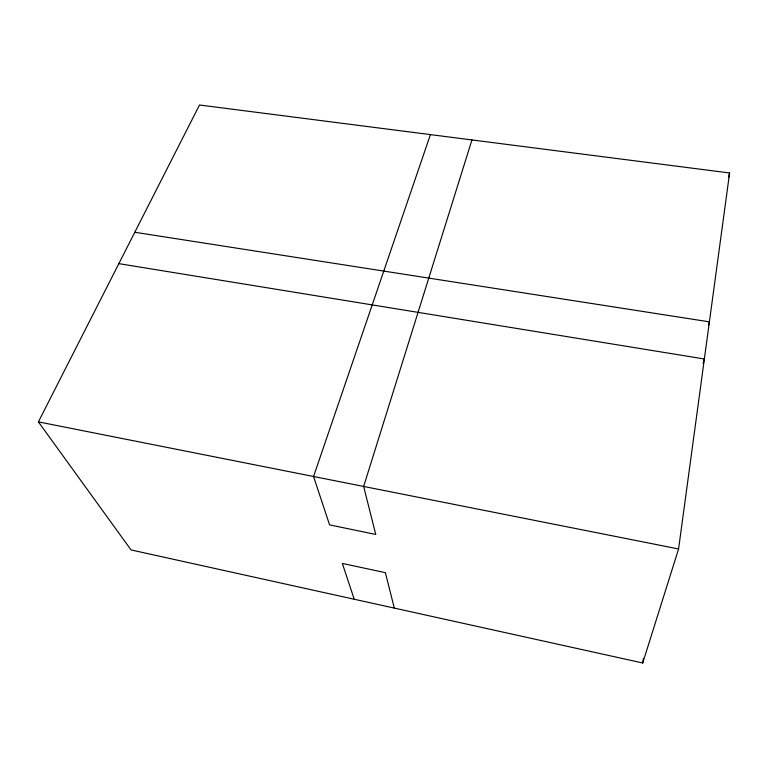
<?xml version="1.0" encoding="UTF-8"?>
<svg xmlns="http://www.w3.org/2000/svg" width="768" height="768" viewBox="0 0 768 768"><rect width="100%" height="100%" fill="white"/><g stroke="black" fill="none" stroke-linecap="round" stroke-linejoin="round"><path stroke-width="1.15" d="M678.576 548.966L729.6 172.973L199.498 105.005L38.4 421.872L131.05 549.936L642.73 662.995L678.576 548.966L38.4 421.872M642.73 662.995L643.421 658.243M728.486 177.61L729.6 172.973M708.499 325.306L709.094 323.002M703.142 363.562L704.362 358.992L118.838 263.645M471.955 139.939L363.648 486.442L375.754 534.461L329.578 524.88L313.555 476.496L430.426 134.611M134.794 232.262L709.402 321.85M354.211 599.242L342.346 563.434L385.373 572.659L394.301 608.102"/></g></svg>
